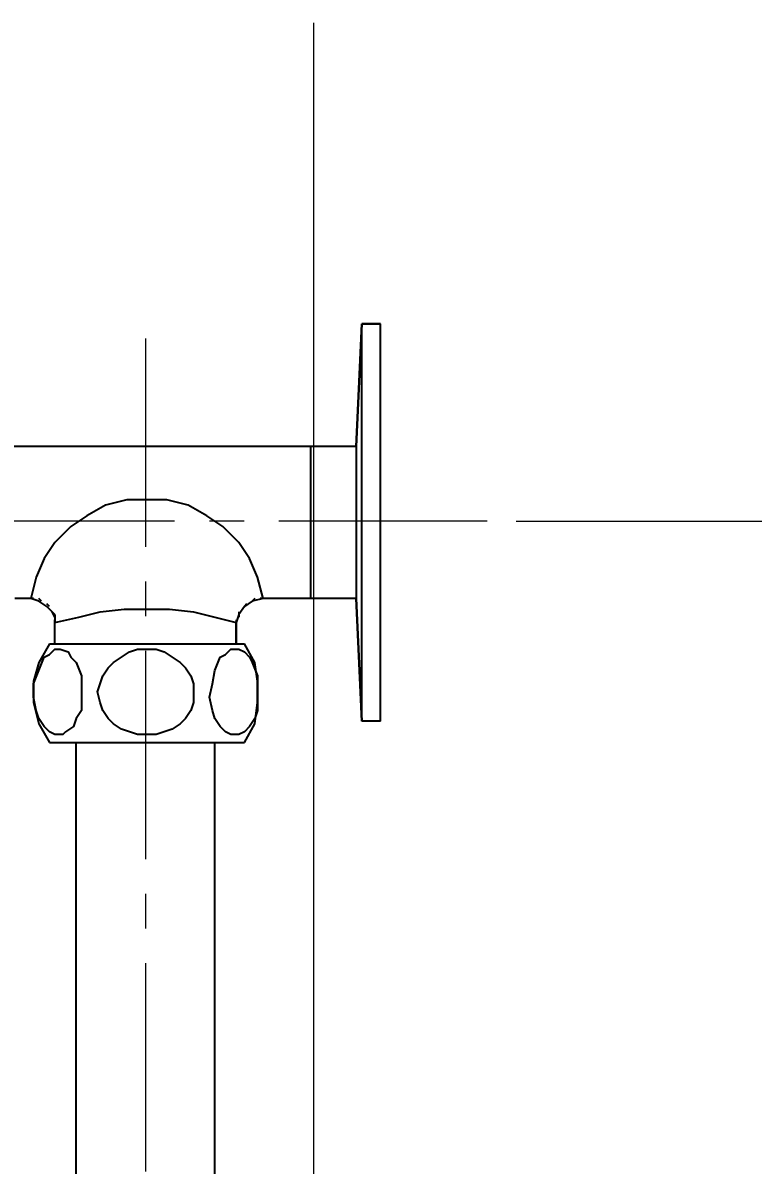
# Model space of a CAD drawing. Extents: x 0 to 3160, y 0 to 2315.
# Drawn here: x 1936.8 to 2037, y 1548.4 to 1705.2 of the extents above; entities that cross this region are included whole.
import ezdxf

# ---------------------------------------------------------------- set-up
doc = ezdxf.new("R2010")
doc.units = 0
doc.header["$LTSCALE"] = 3
doc.header["$MEASUREMENT"] = 0
doc.header["$PDMODE"] = 3
doc.header["$PDSIZE"] = -10
doc.linetypes.add('CENTER2', pattern=[28.575, 19.05, -3.175, 3.175, -3.175])
doc.layers.get('0').update_dxf_attribs({"linetype": 'CONTINUOUS'})
doc.layers.get('DEFPOINTS').update_dxf_attribs({"linetype": 'CONTINUOUS'})
doc.layers.add('Cneter', color=1, linetype='CENTER2', lineweight=13)
doc.layers.add('치수선', color=7, linetype='CONTINUOUS', lineweight=20)
doc.styles.add('Daelim Dimension', font='')
doc.styles.get('Daelim Dimension').set_extended_font_data('나눔고딕')
doc.dimstyles.new('DEFAULT', dxfattribs={"dimscale": 2, "dimtxt": 2, "dimasz": 2, "dimexe": 0, "dimexo": 2, "dimgap": 1, "dimtad": 1, "dimdec": 1, "dimzin": 9, "dimdsep": 46, "dimtxsty": 'Daelim Dimension', "dimcen": 0.5, "dimclrd": 252, "dimclre": 252, "dimclrt": 3, "dimadec": 1, "dimazin": 0, "dimtfac": 1, "dimtdec": 1, "dimtix": 1, "dimtmove": 0, "dimatfit": 3, "dimfxl": 1, "dimtolj": 1, "dimtzin": 1, "dimlwd": 9, "dimlwe": 9, "dimarcsym": 0})

# ---------------------------------------------------------------- blocks, each defined once
blk = doc.blocks.new('*D6')
at = {"color": 5, "lineweight": 9, "ltscale": 0.5, "transparency": 16777216}
for p, q in [((2004.51, 1636.8), (2205.16, 1636.8)), ((2203.16, 1628.8), (2203.16, 743.43)), ((1990.78, 735.43), (2205.16, 735.43))]:
    blk.add_line(p, q, dxfattribs=at)
at = {"color": 5, "ltscale": 0.5, "transparency": 16777216}
for points in [[(2201.83, 1628.8), (2204.49, 1628.8), (2203.16, 1636.8)], [(2201.83, 743.43), (2204.49, 743.43), (2203.16, 735.43)]]:
    blk.add_solid(points, dxfattribs=at)
at = {"layer": 'DEFPOINTS', "color": 0, "ltscale": 0.5, "transparency": 16777216}
for p in [(2000.51, 1636.8), (1986.78, 735.43), (2203.16, 735.43)]:
    blk.add_point(p, dxfattribs=at)
at = {"color": 7, "ltscale": 0.5, "transparency": 16777216, "insert": (2190.27, 1186.12), "char_height": 20, "attachment_point": 5, "rotation": 90, "style": 'Daelim Dimension'}
blk.add_mtext('\\A1;901', dxfattribs=at)
blk = doc.blocks.new('*D11')
at = {"color": 5, "lineweight": 9, "ltscale": 0.5, "transparency": 16777216}
for p, q in [((2004.51, 1636.8), (2332.33, 1636.8)), ((2330.33, 1628.8), (2330.33, 546.49)), ((1980.72, 538.49), (2332.33, 538.49))]:
    blk.add_line(p, q, dxfattribs=at)
at = {"color": 5, "ltscale": 0.5, "transparency": 16777216}
for points in [[(2329, 1628.8), (2331.66, 1628.8), (2330.33, 1636.8)], [(2329, 546.49), (2331.66, 546.49), (2330.33, 538.49)]]:
    blk.add_solid(points, dxfattribs=at)
at = {"layer": 'DEFPOINTS', "color": 0, "ltscale": 0.5, "transparency": 16777216}
for p in [(2000.51, 1636.8), (1976.72, 538.49), (2330.33, 538.49)]:
    blk.add_point(p, dxfattribs=at)
at = {"color": 7, "ltscale": 0.5, "transparency": 16777216, "insert": (2314.62, 1087.65), "char_height": 20, "attachment_point": 5, "rotation": 90, "style": 'Daelim Dimension'}
blk.add_mtext('\\A1;(2000)', dxfattribs=at)

msp = doc.modelspace()

# ---------------------------------------------------------------- linework, layer by layer
for points in [[(1983.31, 1663.87), (1983.31, 1663.87), (1982.57, 1647.05), (1982.57, 1647.05)], [(1982.57, 1647.05), (1982.57, 1647.05), (1983.31, 1663.87), (1983.31, 1663.87)], [(1983.31, 1609.36), (1983.31, 1609.36), (1983.31, 1663.87), (1983.31, 1663.87)], [(1985.87, 1663.87), (1985.87, 1663.87), (1983.31, 1663.87), (1983.31, 1663.87)], [(1983.31, 1663.87), (1983.31, 1663.87), (1985.87, 1663.87), (1985.87, 1663.87)], [(1985.87, 1609.36), (1985.87, 1609.36), (1985.87, 1663.87), (1985.87, 1663.87)], [(1982.57, 1647.05), (1982.57, 1647.05), (1935.37, 1647.05), (1935.37, 1647.05)], [(1976.35, 1626.2), (1976.35, 1626.2), (1976.35, 1647.05), (1976.35, 1647.05)], [(1982.57, 1647.05), (1982.57, 1647.05), (1982.57, 1626.2), (1982.57, 1626.2)], [(1937.93, 1626.2), (1937.93, 1626.2), (1935.73, 1626.2), (1935.73, 1626.2)], [(1938.3, 1626.2), (1938.3, 1626.2), (1937.93, 1626.2), (1937.93, 1626.2)], [(1939.39, 1625.83), (1939.39, 1625.83), (1939.02, 1626.2), (1939.02, 1626.2)], [(1940.49, 1625.1), (1940.49, 1625.1), (1940.12, 1625.46), (1940.12, 1625.46)], [(1967.57, 1625.46), (1967.57, 1625.46), (1967.21, 1625.1), (1967.21, 1625.1)], [(1968.67, 1626.2), (1968.67, 1626.2), (1968.3, 1625.83), (1968.3, 1625.83)], [(1969.77, 1626.2), (1969.77, 1626.2), (1969.4, 1626.2), (1969.4, 1626.2)], [(1982.57, 1626.2), (1982.57, 1626.2), (1969.77, 1626.2), (1969.77, 1626.2)], [(1982.57, 1626.2), (1982.57, 1626.2), (1983.31, 1609.36), (1983.31, 1609.36)], [(1983.31, 1609.36), (1983.31, 1609.36), (1982.57, 1626.2), (1982.57, 1626.2)], [(1941.22, 1623.63), (1941.22, 1623.63), (1940.86, 1624.36), (1940.86, 1624.36)], [(1941.22, 1624), (1941.22, 1624), (1941.22, 1622.9), (1941.22, 1622.9)], [(1966.47, 1624), (1966.47, 1624), (1966.11, 1622.9), (1966.11, 1622.9)], [(1966.47, 1624.36), (1966.47, 1624.36), (1966.47, 1623.63), (1966.47, 1623.63)], [(1941.22, 1622.9), (1941.22, 1622.9), (1941.22, 1623.27), (1941.22, 1623.27)], [(1941.22, 1619.97), (1941.22, 1619.97), (1941.22, 1622.9), (1941.22, 1622.9)], [(1966.11, 1623.27), (1966.11, 1623.27), (1966.11, 1622.9), (1966.11, 1622.9)], [(1966.11, 1622.9), (1966.11, 1622.9), (1966.11, 1619.97), (1966.11, 1619.97)], [(1966.11, 1619.97), (1966.11, 1619.97), (1966.11, 1622.9), (1966.11, 1622.9)], [(1940.49, 1619.97), (1940.49, 1619.97), (1967.21, 1619.97), (1967.21, 1619.97)], [(1985.87, 1609.36), (1985.87, 1609.36), (1983.31, 1609.36), (1983.31, 1609.36)], [(1940.49, 1606.44), (1940.49, 1606.44), (1967.21, 1606.44), (1967.21, 1606.44)]]:
    msp.add_open_spline(points, degree=3)
for points, knots in [([(1969.77, 1626.2), (1969.77, 1626.2), (1969.03, 1629.12), (1969.03, 1629.12), (1969.03, 1629.12), (1969.03, 1629.12), (1967.94, 1631.68), (1967.94, 1631.68), (1967.94, 1631.68), (1967.94, 1631.68), (1966.47, 1633.87), (1966.47, 1633.87), (1966.47, 1633.87), (1966.47, 1633.87), (1964.28, 1636.07), (1964.28, 1636.07), (1964.28, 1636.07), (1964.28, 1636.07), (1962.08, 1637.53), (1962.08, 1637.53), (1962.08, 1637.53), (1962.08, 1637.53), (1959.52, 1639), (1959.52, 1639), (1959.52, 1639), (1959.52, 1639), (1956.59, 1639.73), (1956.59, 1639.73), (1956.59, 1639.73), (1956.59, 1639.73), (1953.67, 1639.73), (1953.67, 1639.73), (1953.67, 1639.73), (1953.67, 1639.73), (1951.1, 1639.73), (1951.1, 1639.73), (1951.1, 1639.73), (1951.1, 1639.73), (1948.17, 1639), (1948.17, 1639), (1948.17, 1639), (1948.17, 1639), (1945.62, 1637.53), (1945.62, 1637.53), (1945.62, 1637.53), (1945.62, 1637.53), (1943.42, 1636.07), (1943.42, 1636.07), (1943.42, 1636.07), (1943.42, 1636.07), (1941.22, 1633.87), (1941.22, 1633.87), (1941.22, 1633.87), (1941.22, 1633.87), (1939.76, 1631.68), (1939.76, 1631.68), (1939.76, 1631.68), (1939.76, 1631.68), (1938.66, 1629.12), (1938.66, 1629.12), (1938.66, 1629.12), (1938.66, 1629.12), (1937.93, 1626.2), (1937.93, 1626.2)], [0, 0, 0, 0, 0.0625, 0.0625, 0.0625, 0.0625, 0.125, 0.125, 0.125, 0.125, 0.1875, 0.1875, 0.1875, 0.1875, 0.25, 0.25, 0.25, 0.25, 0.3125, 0.3125, 0.3125, 0.3125, 0.375, 0.375, 0.375, 0.375, 0.4375, 0.4375, 0.4375, 0.4375, 0.5, 0.5, 0.5, 0.5, 0.5625, 0.5625, 0.5625, 0.5625, 0.625, 0.625, 0.625, 0.625, 0.6875, 0.6875, 0.6875, 0.6875, 0.75, 0.75, 0.75, 0.75, 0.8125, 0.8125, 0.8125, 0.8125, 0.875, 0.875, 0.875, 0.875, 0.9375, 0.9375, 0.9375, 0.9375, 1, 1, 1, 1]), ([(1941.22, 1624), (1941.22, 1624), (1940.12, 1625.1), (1940.12, 1625.1), (1940.12, 1625.1), (1940.12, 1625.1), (1939.02, 1625.83), (1939.02, 1625.83), (1939.02, 1625.83), (1939.02, 1625.83), (1937.93, 1626.2), (1937.93, 1626.2)], [0, 0, 0, 0, 0.333333, 0.333333, 0.333333, 0.333333, 0.666667, 0.666667, 0.666667, 0.666667, 1, 1, 1, 1]), ([(1969.77, 1626.2), (1969.77, 1626.2), (1968.3, 1625.83), (1968.3, 1625.83), (1968.3, 1625.83), (1968.3, 1625.83), (1967.21, 1625.1), (1967.21, 1625.1), (1967.21, 1625.1), (1967.21, 1625.1), (1966.47, 1624), (1966.47, 1624)], [0, 0, 0, 0, 0.333333, 0.333333, 0.333333, 0.333333, 0.666667, 0.666667, 0.666667, 0.666667, 1, 1, 1, 1]), ([(1941.22, 1622.9), (1941.22, 1622.9), (1944.52, 1623.63), (1944.52, 1623.63), (1944.52, 1623.63), (1944.52, 1623.63), (1947.45, 1624.36), (1947.45, 1624.36), (1947.45, 1624.36), (1947.45, 1624.36), (1950.74, 1624.73), (1950.74, 1624.73), (1950.74, 1624.73), (1950.74, 1624.73), (1953.67, 1624.73), (1953.67, 1624.73), (1953.67, 1624.73), (1953.67, 1624.73), (1956.96, 1624.73), (1956.96, 1624.73), (1956.96, 1624.73), (1956.96, 1624.73), (1960.25, 1624.36), (1960.25, 1624.36), (1960.25, 1624.36), (1960.25, 1624.36), (1963.18, 1623.63), (1963.18, 1623.63), (1963.18, 1623.63), (1963.18, 1623.63), (1966.11, 1622.9), (1966.11, 1622.9)], [0, 0, 0, 0, 0.125, 0.125, 0.125, 0.125, 0.25, 0.25, 0.25, 0.25, 0.375, 0.375, 0.375, 0.375, 0.5, 0.5, 0.5, 0.5, 0.625, 0.625, 0.625, 0.625, 0.75, 0.75, 0.75, 0.75, 0.875, 0.875, 0.875, 0.875, 1, 1, 1, 1]), ([(1940.49, 1619.97), (1940.49, 1619.97), (1939.02, 1617.41), (1939.02, 1617.41), (1939.02, 1617.41), (1939.02, 1617.41), (1938.3, 1614.85), (1938.3, 1614.85), (1938.3, 1614.85), (1938.3, 1614.85), (1938.3, 1611.92), (1938.3, 1611.92), (1938.3, 1611.92), (1938.3, 1611.92), (1939.02, 1609), (1939.02, 1609), (1939.02, 1609), (1939.02, 1609), (1940.49, 1606.44), (1940.49, 1606.44)], [0, 0, 0, 0, 0.2, 0.2, 0.2, 0.2, 0.4, 0.4, 0.4, 0.4, 0.6, 0.6, 0.6, 0.6, 0.8, 0.8, 0.8, 0.8, 1, 1, 1, 1]), ([(1938.66, 1610.83), (1938.66, 1610.83), (1938.3, 1612.66), (1938.3, 1612.66), (1938.3, 1612.66), (1938.3, 1612.66), (1938.3, 1614.49), (1938.3, 1614.49), (1938.3, 1614.49), (1938.3, 1614.49), (1939.02, 1616.32), (1939.02, 1616.32), (1939.02, 1616.32), (1939.02, 1616.32), (1939.76, 1618.15), (1939.76, 1618.15), (1939.76, 1618.15), (1939.76, 1618.15), (1940.49, 1618.51), (1940.49, 1618.51), (1940.49, 1618.51), (1940.49, 1618.51), (1941.22, 1619.24), (1941.22, 1619.24), (1941.22, 1619.24), (1941.22, 1619.24), (1941.96, 1619.24), (1941.96, 1619.24), (1941.96, 1619.24), (1941.96, 1619.24), (1943.05, 1618.88), (1943.05, 1618.88), (1943.05, 1618.88), (1943.05, 1618.88), (1943.42, 1618.15), (1943.42, 1618.15), (1943.42, 1618.15), (1943.42, 1618.15), (1944.15, 1617.41), (1944.15, 1617.41), (1944.15, 1617.41), (1944.15, 1617.41), (1944.88, 1615.58), (1944.88, 1615.58)], [0, 0, 0, 0, 0.090909, 0.090909, 0.090909, 0.090909, 0.181818, 0.181818, 0.181818, 0.181818, 0.272727, 0.272727, 0.272727, 0.272727, 0.363636, 0.363636, 0.363636, 0.363636, 0.454545, 0.454545, 0.454545, 0.454545, 0.545455, 0.545455, 0.545455, 0.545455, 0.636364, 0.636364, 0.636364, 0.636364, 0.727273, 0.727273, 0.727273, 0.727273, 0.818182, 0.818182, 0.818182, 0.818182, 0.909091, 0.909091, 0.909091, 0.909091, 1, 1, 1, 1]), ([(1953.67, 1607.54), (1953.67, 1607.54), (1952.57, 1607.54), (1952.57, 1607.54), (1952.57, 1607.54), (1952.57, 1607.54), (1951.47, 1607.9), (1951.47, 1607.9), (1951.47, 1607.9), (1951.47, 1607.9), (1950.37, 1608.27), (1950.37, 1608.27), (1950.37, 1608.27), (1950.37, 1608.27), (1949.27, 1609), (1949.27, 1609), (1949.27, 1609), (1949.27, 1609), (1948.54, 1609.73), (1948.54, 1609.73), (1948.54, 1609.73), (1948.54, 1609.73), (1947.81, 1610.83), (1947.81, 1610.83), (1947.81, 1610.83), (1947.81, 1610.83), (1947.45, 1611.92), (1947.45, 1611.92), (1947.45, 1611.92), (1947.45, 1611.92), (1947.08, 1613.39), (1947.08, 1613.39), (1947.08, 1613.39), (1947.08, 1613.39), (1947.45, 1614.49), (1947.45, 1614.49), (1947.45, 1614.49), (1947.45, 1614.49), (1947.81, 1615.58), (1947.81, 1615.58), (1947.81, 1615.58), (1947.81, 1615.58), (1948.54, 1616.68), (1948.54, 1616.68), (1948.54, 1616.68), (1948.54, 1616.68), (1949.27, 1617.41), (1949.27, 1617.41), (1949.27, 1617.41), (1949.27, 1617.41), (1950.37, 1618.15), (1950.37, 1618.15), (1950.37, 1618.15), (1950.37, 1618.15), (1951.47, 1618.88), (1951.47, 1618.88), (1951.47, 1618.88), (1951.47, 1618.88), (1952.57, 1619.24), (1952.57, 1619.24), (1952.57, 1619.24), (1952.57, 1619.24), (1953.67, 1619.24), (1953.67, 1619.24)], [0, 0, 0, 0, 0.0625, 0.0625, 0.0625, 0.0625, 0.125, 0.125, 0.125, 0.125, 0.1875, 0.1875, 0.1875, 0.1875, 0.25, 0.25, 0.25, 0.25, 0.3125, 0.3125, 0.3125, 0.3125, 0.375, 0.375, 0.375, 0.375, 0.4375, 0.4375, 0.4375, 0.4375, 0.5, 0.5, 0.5, 0.5, 0.5625, 0.5625, 0.5625, 0.5625, 0.625, 0.625, 0.625, 0.625, 0.6875, 0.6875, 0.6875, 0.6875, 0.75, 0.75, 0.75, 0.75, 0.8125, 0.8125, 0.8125, 0.8125, 0.875, 0.875, 0.875, 0.875, 0.9375, 0.9375, 0.9375, 0.9375, 1, 1, 1, 1]), ([(1953.67, 1619.24), (1953.67, 1619.24), (1955.13, 1619.24), (1955.13, 1619.24), (1955.13, 1619.24), (1955.13, 1619.24), (1956.22, 1618.88), (1956.22, 1618.88), (1956.22, 1618.88), (1956.22, 1618.88), (1957.32, 1618.15), (1957.32, 1618.15), (1957.32, 1618.15), (1957.32, 1618.15), (1958.42, 1617.41), (1958.42, 1617.41), (1958.42, 1617.41), (1958.42, 1617.41), (1959.15, 1616.68), (1959.15, 1616.68), (1959.15, 1616.68), (1959.15, 1616.68), (1959.89, 1615.58), (1959.89, 1615.58), (1959.89, 1615.58), (1959.89, 1615.58), (1960.25, 1614.49), (1960.25, 1614.49), (1960.25, 1614.49), (1960.25, 1614.49), (1960.25, 1613.39), (1960.25, 1613.39), (1960.25, 1613.39), (1960.25, 1613.39), (1960.25, 1611.92), (1960.25, 1611.92), (1960.25, 1611.92), (1960.25, 1611.92), (1959.89, 1610.83), (1959.89, 1610.83), (1959.89, 1610.83), (1959.89, 1610.83), (1959.15, 1609.73), (1959.15, 1609.73), (1959.15, 1609.73), (1959.15, 1609.73), (1958.42, 1609), (1958.42, 1609), (1958.42, 1609), (1958.42, 1609), (1957.32, 1608.27), (1957.32, 1608.27), (1957.32, 1608.27), (1957.32, 1608.27), (1956.22, 1607.9), (1956.22, 1607.9), (1956.22, 1607.9), (1956.22, 1607.9), (1955.13, 1607.54), (1955.13, 1607.54), (1955.13, 1607.54), (1955.13, 1607.54), (1953.67, 1607.54), (1953.67, 1607.54)], [0, 0, 0, 0, 0.0625, 0.0625, 0.0625, 0.0625, 0.125, 0.125, 0.125, 0.125, 0.1875, 0.1875, 0.1875, 0.1875, 0.25, 0.25, 0.25, 0.25, 0.3125, 0.3125, 0.3125, 0.3125, 0.375, 0.375, 0.375, 0.375, 0.4375, 0.4375, 0.4375, 0.4375, 0.5, 0.5, 0.5, 0.5, 0.5625, 0.5625, 0.5625, 0.5625, 0.625, 0.625, 0.625, 0.625, 0.6875, 0.6875, 0.6875, 0.6875, 0.75, 0.75, 0.75, 0.75, 0.8125, 0.8125, 0.8125, 0.8125, 0.875, 0.875, 0.875, 0.875, 0.9375, 0.9375, 0.9375, 0.9375, 1, 1, 1, 1]), ([(1962.82, 1610.83), (1962.82, 1610.83), (1962.45, 1612.66), (1962.45, 1612.66), (1962.45, 1612.66), (1962.45, 1612.66), (1962.82, 1614.49), (1962.82, 1614.49), (1962.82, 1614.49), (1962.82, 1614.49), (1963.18, 1616.32), (1963.18, 1616.32), (1963.18, 1616.32), (1963.18, 1616.32), (1963.91, 1618.15), (1963.91, 1618.15), (1963.91, 1618.15), (1963.91, 1618.15), (1964.64, 1618.51), (1964.64, 1618.51), (1964.64, 1618.51), (1964.64, 1618.51), (1965.37, 1619.24), (1965.37, 1619.24), (1965.37, 1619.24), (1965.37, 1619.24), (1966.47, 1619.24), (1966.47, 1619.24), (1966.47, 1619.24), (1966.47, 1619.24), (1967.21, 1618.88), (1967.21, 1618.88), (1967.21, 1618.88), (1967.21, 1618.88), (1967.94, 1618.15), (1967.94, 1618.15), (1967.94, 1618.15), (1967.94, 1618.15), (1968.3, 1617.41), (1968.3, 1617.41), (1968.3, 1617.41), (1968.3, 1617.41), (1969.03, 1615.58), (1969.03, 1615.58)], [0, 0, 0, 0, 0.090909, 0.090909, 0.090909, 0.090909, 0.181818, 0.181818, 0.181818, 0.181818, 0.272727, 0.272727, 0.272727, 0.272727, 0.363636, 0.363636, 0.363636, 0.363636, 0.454545, 0.454545, 0.454545, 0.454545, 0.545455, 0.545455, 0.545455, 0.545455, 0.636364, 0.636364, 0.636364, 0.636364, 0.727273, 0.727273, 0.727273, 0.727273, 0.818182, 0.818182, 0.818182, 0.818182, 0.909091, 0.909091, 0.909091, 0.909091, 1, 1, 1, 1]), ([(1967.21, 1606.44), (1967.21, 1606.44), (1968.67, 1609), (1968.67, 1609), (1968.67, 1609), (1968.67, 1609), (1969.03, 1611.92), (1969.03, 1611.92), (1969.03, 1611.92), (1969.03, 1611.92), (1969.03, 1614.85), (1969.03, 1614.85), (1969.03, 1614.85), (1969.03, 1614.85), (1968.67, 1617.41), (1968.67, 1617.41), (1968.67, 1617.41), (1968.67, 1617.41), (1967.21, 1619.97), (1967.21, 1619.97)], [0, 0, 0, 0, 0.2, 0.2, 0.2, 0.2, 0.4, 0.4, 0.4, 0.4, 0.6, 0.6, 0.6, 0.6, 0.8, 0.8, 0.8, 0.8, 1, 1, 1, 1]), ([(1944.88, 1615.58), (1944.88, 1615.58), (1944.88, 1613.39), (1944.88, 1613.39), (1944.88, 1613.39), (1944.88, 1613.39), (1944.88, 1610.83), (1944.88, 1610.83)], [0, 0, 0, 0, 0.5, 0.5, 0.5, 0.5, 1, 1, 1, 1]), ([(1969.03, 1615.58), (1969.03, 1615.58), (1969.03, 1613.39), (1969.03, 1613.39), (1969.03, 1613.39), (1969.03, 1613.39), (1969.03, 1610.83), (1969.03, 1610.83)], [0, 0, 0, 0, 0.5, 0.5, 0.5, 0.5, 1, 1, 1, 1]), ([(1944.88, 1610.83), (1944.88, 1610.83), (1944.15, 1609.73), (1944.15, 1609.73), (1944.15, 1609.73), (1944.15, 1609.73), (1943.78, 1608.63), (1943.78, 1608.63), (1943.78, 1608.63), (1943.78, 1608.63), (1942.69, 1607.9), (1942.69, 1607.9), (1942.69, 1607.9), (1942.69, 1607.9), (1942.32, 1607.54), (1942.32, 1607.54), (1942.32, 1607.54), (1942.32, 1607.54), (1941.59, 1607.54), (1941.59, 1607.54), (1941.59, 1607.54), (1941.59, 1607.54), (1941.22, 1607.54), (1941.22, 1607.54), (1941.22, 1607.54), (1941.22, 1607.54), (1940.49, 1607.9), (1940.49, 1607.9), (1940.49, 1607.9), (1940.49, 1607.9), (1939.76, 1608.63), (1939.76, 1608.63), (1939.76, 1608.63), (1939.76, 1608.63), (1939.02, 1609.73), (1939.02, 1609.73), (1939.02, 1609.73), (1939.02, 1609.73), (1938.66, 1610.83), (1938.66, 1610.83)], [0, 0, 0, 0, 0.1, 0.1, 0.1, 0.1, 0.2, 0.2, 0.2, 0.2, 0.3, 0.3, 0.3, 0.3, 0.4, 0.4, 0.4, 0.4, 0.5, 0.5, 0.5, 0.5, 0.6, 0.6, 0.6, 0.6, 0.7, 0.7, 0.7, 0.7, 0.8, 0.8, 0.8, 0.8, 0.9, 0.9, 0.9, 0.9, 1, 1, 1, 1]), ([(1969.03, 1610.83), (1969.03, 1610.83), (1968.67, 1609.73), (1968.67, 1609.73), (1968.67, 1609.73), (1968.67, 1609.73), (1967.94, 1608.63), (1967.94, 1608.63), (1967.94, 1608.63), (1967.94, 1608.63), (1967.21, 1607.9), (1967.21, 1607.9), (1967.21, 1607.9), (1967.21, 1607.9), (1966.47, 1607.54), (1966.47, 1607.54), (1966.47, 1607.54), (1966.47, 1607.54), (1965.74, 1607.54), (1965.74, 1607.54), (1965.74, 1607.54), (1965.74, 1607.54), (1965.37, 1607.54), (1965.37, 1607.54), (1965.37, 1607.54), (1965.37, 1607.54), (1964.64, 1607.9), (1964.64, 1607.9), (1964.64, 1607.9), (1964.64, 1607.9), (1963.91, 1608.63), (1963.91, 1608.63), (1963.91, 1608.63), (1963.91, 1608.63), (1963.18, 1609.73), (1963.18, 1609.73), (1963.18, 1609.73), (1963.18, 1609.73), (1962.82, 1610.83), (1962.82, 1610.83)], [0, 0, 0, 0, 0.1, 0.1, 0.1, 0.1, 0.2, 0.2, 0.2, 0.2, 0.3, 0.3, 0.3, 0.3, 0.4, 0.4, 0.4, 0.4, 0.5, 0.5, 0.5, 0.5, 0.6, 0.6, 0.6, 0.6, 0.7, 0.7, 0.7, 0.7, 0.8, 0.8, 0.8, 0.8, 0.9, 0.9, 0.9, 0.9, 1, 1, 1, 1])]:
    msp.add_open_spline(points, degree=3, knots=knots)
at = {"color": 7}
for points in [[(1944.15, 748.6), (1944.15, 748.6), (1944.15, 1606.44), (1944.15, 1606.44)], [(1963.18, 746.77), (1963.18, 746.77), (1963.18, 1606.44), (1963.18, 1606.44)]]:
    msp.add_open_spline(points, degree=3, dxfattribs=at)
at = {"layer": 'Cneter', "lineweight": 5, "ltscale": 0.5}
for p, q in [((1953.67, 1661.86), (1953.67, 690.43)), ((2000.51, 1636.8), (1929.9, 1636.8))]:
    msp.add_line(p, q, dxfattribs=at)
at = {"layer": '치수선', "color": 7}
msp.add_line((1976.72, 538.49), (1976.72, 1705.16), dxfattribs=at)

# ---------------------------------------------------------------- dimensions: what is measured, and where the dimension line sits
at = {"color": 5, "ltscale": 0.5}
dim = msp.add_linear_dim(base=(2330.33, 538.49), p1=(2000.51, 1636.8), p2=(1976.72, 538.49), angle=90, text='(2000)', dimstyle='DEFAULT', override={"dimtxt": 10, "dimasz": 4, "dimexe": 1, "dimdec": 0, "dimclrd": 5, "dimclre": 5, "dimclrt": 7}, dxfattribs=at)
dim.commit()
dim.dimension.update_dxf_attribs({"geometry": '*D11', "text_midpoint": (2330.33, 1087.65), "dimtype": 160})
dim = msp.add_linear_dim(base=(2203.16, 735.43), p1=(2000.51, 1636.8), p2=(1986.78, 735.43), angle=90, dimstyle='DEFAULT', override={"dimtxt": 10, "dimasz": 4, "dimexe": 1, "dimdec": 0, "dimclrd": 5, "dimclre": 5, "dimclrt": 7}, dxfattribs=at)
dim.commit()
dim.dimension.update_dxf_attribs({"geometry": '*D6', "text_midpoint": (2203.16, 1186.12), "dimtype": 160})

doc.saveas('drawing.dxf')
